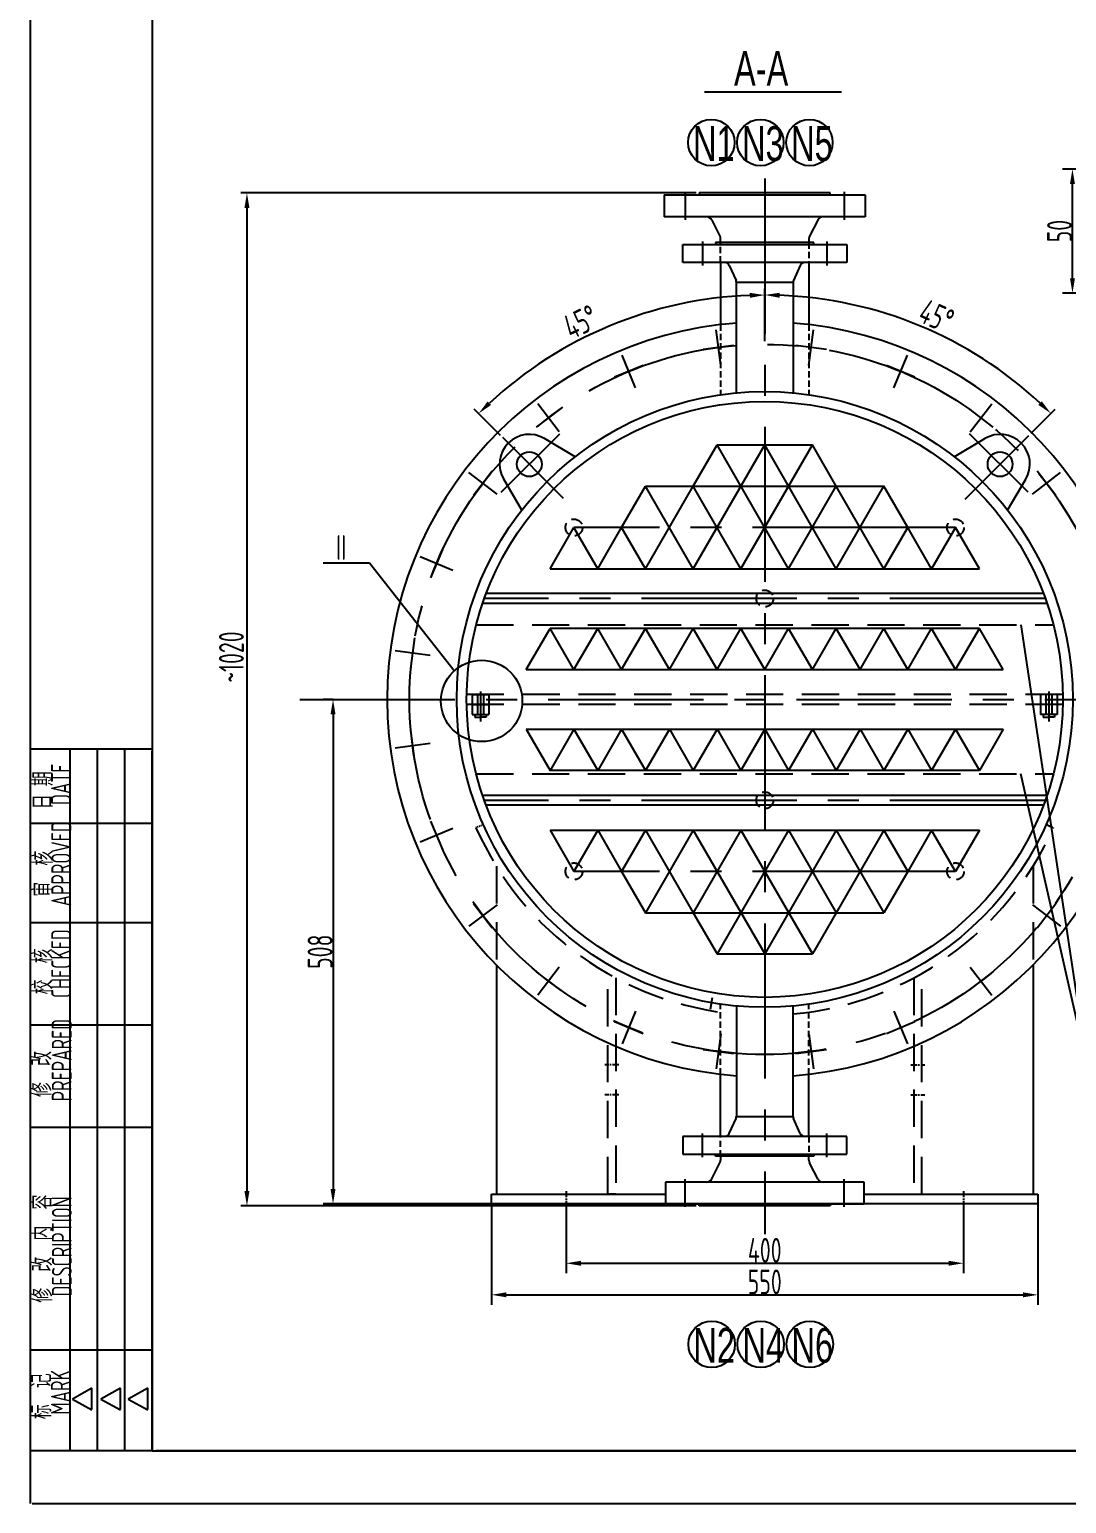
# Model space of a CAD drawing. Header units: millimetres. Extents: x 844 to 1685, y 626 to 1222.
# Drawn here: x 843.7 to 1052.4, y 626.1 to 922.9 of the extents above; entities that cross this region are included whole.
import ezdxf

# ---------------------------------------------------------------- set-up
doc = ezdxf.new("R2010")
doc.units = ezdxf.units.MM
for name, pattern in [('CENTER', [2, 1.25, -0.25, 0.25, -0.25]), ('CONTINOUS', [0]), ('DASHDOT-M', [36, 30, -3, 0, -3]), ('HIDDEN', [0.375, 0.25, -0.125])]:
    doc.linetypes.add(name, pattern=pattern)
for name, color, linetype in [('0_OL', 7, 'Continuous'), ('1', 1, 'DASHDOT-M'), ('4', 7, 'Continuous'), ('4_cen', 7, 'Continuous'), ('4_cen_s', 7, 'Continuous'), ('5_div', 5, 'Continuous'), ('7_dim', 232, 'Continuous'), ('pm_bz', 7, 'Continuous')]:
    doc.layers.add(name, color=color, linetype=linetype)
doc.styles.add('HZ', font='ascii.shx', dxfattribs={"width": 0.75, "bigfont": 'hztxt.shx'})
doc.styles.add('mark', font='cc.shx', dxfattribs={"width": 0.7, "bigfont": 'hztxt.shx'})
doc.styles.add('ROMANS', font='ascii.shx', dxfattribs={"width": 0.7, "bigfont": 'hztxt.shx'})
doc.dimstyles.new('tdm', dxfattribs={"dimtxt": 25, "dimasz": 15, "dimexe": 10, "dimexo": 0, "dimgap": 0.5, "dimtad": 1, "dimdec": 4, "dimdsep": 46, "dimtxsty": 'HZ', "dimcen": 0.5, "dimclrd": 7, "dimclre": 7, "dimclrt": 7, "dimadec": 0, "dimazin": 0, "dimtfac": 0.666657, "dimtdec": 4, "dimtmove": 2, "dimatfit": 3, "dimfxl": 0, "dimtolj": 1, "dimarcsym": 0})

# ---------------------------------------------------------------- blocks, each defined once
blk = doc.blocks.new('*D10')
at = {"layer": '7_dim', "color": 7, "linetype": 'CONTINOUS', "lineweight": -2, "ltscale": 10}
for p, q in [((1067.15, 894.81), (1051.62, 894.81)), ((1053.62, 872.81), (1053.62, 891.81)), ((1060.77, 869.81), (1051.62, 869.81))]:
    blk.add_line(p, q, dxfattribs=at)
at = {"layer": '7_dim', "color": 7, "linetype": 'CONTINOUS', "ltscale": 10}
for points in [[(1053.12, 891.81), (1054.12, 891.81), (1053.62, 894.81)], [(1053.12, 872.81), (1054.12, 872.81), (1053.62, 869.81)]]:
    blk.add_solid(points, dxfattribs=at)
at = {"layer": 'DEFPOINTS', "color": 0, "linetype": 'CONTINOUS', "ltscale": 10}
for p in [(1053.62, 894.81), (1067.15, 894.81), (1060.77, 869.81)]:
    blk.add_point(p, dxfattribs=at)
at = {"layer": '7_dim', "color": 7, "linetype": 'CONTINOUS', "ltscale": 10, "insert": (1051.02, 882.31), "char_height": 5, "attachment_point": 5, "rotation": 90, "style": 'HZ'}
blk.add_mtext('\\A1;50', dxfattribs=at)

msp = doc.modelspace()

# ---------------------------------------------------------------- linework, layer by layer
at = {"color": 1, "linetype": 'CENTER', "ltscale": 25}
for p, q in [((991.67829, 892.89573), (991.67829, 680.27011)), ((975.67829, 890.18891), (975.67829, 884.58891)), ((1007.67829, 890.18891), (1007.67829, 884.58891)), ((938.64528, 829.70821), (950.44759, 841.51052)), ((951.19338, 828.47382), (938.95869, 840.70851)), ((1032.032, 828.34262), (1044.83486, 841.14548)), ((1044.7113, 829.70821), (1032.90899, 841.51052)), ((977.27829, 814.30275), (991.67829, 839.24429)), ((996.47829, 814.30275), (982.07829, 839.24429)), ((986.87829, 814.30275), (1001.27829, 839.24429)), ((1006.07829, 814.30275), (991.67829, 839.24429)), ((967.67829, 814.30275), (977.27829, 830.93044)), ((977.27829, 814.30275), (967.67829, 830.93044)), ((986.87829, 814.30275), (977.27829, 830.93044)), ((977.27829, 830.93044), (1006.07829, 830.93044)), ((996.47829, 814.30275), (1006.07829, 830.93044)), ((1015.67829, 814.30275), (1006.07829, 830.93044)), ((1006.07829, 814.30275), (1015.67829, 830.93044)), ((948.47829, 814.30275), (953.27829, 822.6166)), ((958.07829, 814.30275), (953.27829, 822.6166)), ((962.87829, 822.6166), (953.27829, 822.6166)), ((967.67829, 814.30275), (962.87829, 822.6166)), ((1020.47829, 822.6166), (962.87829, 822.6166)), ((1015.67829, 814.30275), (1020.47829, 822.6166)), ((1030.07829, 822.6166), (1020.47829, 822.6166)), ((1030.07829, 822.6166), (1025.27829, 814.30275)), ((1034.87829, 814.30275), (1030.07829, 822.6166)), ((1048.13268, 808.30891), (935.22391, 808.30891)), ((953.27829, 793.98891), (948.47829, 802.30275)), ((953.27829, 793.98891), (958.07829, 802.30275)), ((962.87829, 793.98891), (958.07829, 802.30275)), ((962.87829, 793.98891), (958.07829, 802.30275)), ((962.87829, 793.98891), (958.07829, 802.30275)), ((962.87829, 793.98891), (967.67829, 802.30275)), ((972.47829, 793.98891), (967.67829, 802.30275)), ((972.47829, 793.98891), (967.67829, 802.30275)), ((972.47829, 793.98891), (967.67829, 802.30275)), ((972.47829, 793.98891), (977.27829, 802.30275)), ((982.07829, 793.98891), (977.27829, 802.30275)), ((982.07829, 793.98891), (977.27829, 802.30275)), ((982.07829, 793.98891), (977.27829, 802.30275)), ((982.07829, 793.98891), (986.87829, 802.30275)), ((991.67829, 793.98891), (986.87829, 802.30275)), ((991.67829, 793.98891), (986.87829, 802.30275)), ((991.67829, 793.98891), (996.47829, 802.30275)), ((1001.27829, 793.98891), (996.47829, 802.30275)), ((1001.27829, 793.98891), (1006.07829, 802.30275)), ((1010.87829, 793.98891), (1006.07829, 802.30275)), ((1010.87829, 793.98891), (1015.67829, 802.30275)), ((1020.47829, 793.98891), (1015.67829, 802.30275)), ((1020.47829, 793.98891), (1025.27829, 802.30275)), ((1030.07829, 793.98891), (1025.27829, 802.30275)), ((1030.07829, 793.98891), (1034.87829, 802.30275)), ((898.07829, 787.98891), (1085.27829, 787.98891)), ((934.47633, 789.5615), (934.47633, 783.53306)), ((1048.88026, 789.5615), (1048.88026, 783.53306)), ((953.27829, 781.98891), (948.47829, 773.67507)), ((953.27829, 781.98891), (958.07829, 773.67507)), ((962.87829, 781.98891), (958.07829, 773.67507)), ((962.87829, 781.98891), (958.07829, 773.67507)), ((962.87829, 781.98891), (958.07829, 773.67507)), ((962.87829, 781.98891), (967.67829, 773.67507)), ((972.47829, 781.98891), (967.67829, 773.67507)), ((972.47829, 781.98891), (967.67829, 773.67507)), ((972.47829, 781.98891), (967.67829, 773.67507)), ((972.47829, 781.98891), (977.27829, 773.67507)), ((982.07829, 781.98891), (977.27829, 773.67507)), ((982.07829, 781.98891), (977.27829, 773.67507)), ((982.07829, 781.98891), (977.27829, 773.67507)), ((982.07829, 781.98891), (986.87829, 773.67507)), ((991.67829, 781.98891), (986.87829, 773.67507)), ((991.67829, 781.98891), (986.87829, 773.67507)), ((991.67829, 781.98891), (996.47829, 773.67507)), ((1001.27829, 781.98891), (996.47829, 773.67507)), ((1001.27829, 781.98891), (1006.07829, 773.67507)), ((1010.87829, 781.98891), (1006.07829, 773.67507)), ((1010.87829, 781.98891), (1015.67829, 773.67507)), ((1020.47829, 781.98891), (1015.67829, 773.67507)), ((1020.47829, 781.98891), (1025.27829, 773.67507)), ((1030.07829, 781.98891), (1025.27829, 773.67507)), ((1030.07829, 781.98891), (1034.87829, 773.67507)), ((1048.13268, 767.66891), (935.22391, 767.66891)), ((948.47829, 761.67507), (953.27829, 753.36122)), ((958.07829, 761.67507), (953.27829, 753.36122)), ((967.67829, 761.67507), (962.87829, 753.36122)), ((977.27829, 761.67507), (967.67829, 745.04738)), ((967.67829, 761.67507), (977.27829, 745.04738)), ((977.27829, 761.67507), (991.67829, 736.73354)), ((986.87829, 761.67507), (977.27829, 745.04738)), ((996.47829, 761.67507), (982.07829, 736.73354)), ((986.87829, 761.67507), (1001.27829, 736.73354)), ((1006.07829, 761.67507), (991.67829, 736.73354)), ((996.47829, 761.67507), (1006.07829, 745.04738)), ((1006.07829, 761.67507), (1015.67829, 745.04738)), ((1015.67829, 761.67507), (1006.07829, 745.04738)), ((1015.67829, 761.67507), (1020.47829, 753.36122)), ((1030.07829, 753.36122), (1025.27829, 761.67507)), ((1034.87829, 761.67507), (1030.07829, 753.36122)), ((962.87829, 753.36122), (953.27829, 753.36122)), ((1020.47829, 753.36122), (962.87829, 753.36122)), ((1030.07829, 753.36122), (1020.47829, 753.36122)), ((977.27829, 745.04738), (1006.07829, 745.04738)), ((979.17829, 695.78891), (979.17829, 700.58891)), ((1004.17829, 695.78891), (1004.17829, 700.58891)), ((975.67829, 685.78891), (975.67829, 691.38891)), ((1007.67829, 685.78891), (1007.67829, 691.38891))]:
    msp.add_line(p, q, dxfattribs=at)
at = {"color": 7, "linetype": 'Continuous'}
for p, q in [((868.37194, 777.99355), (843.81965, 777.99355)), ((851.90155, 636.64079), (851.90155, 777.88236)), ((857.40155, 636.64079), (857.40155, 777.88236)), ((862.90155, 636.64079), (862.90155, 777.88236)), ((868.37193, 636.64079), (868.37193, 777.59929)), ((868.37193, 762.97328), (843.81965, 762.97328)), ((868.37193, 742.97328), (843.81965, 742.97328)), ((868.37193, 722.39331), (843.81965, 722.39331)), ((868.37193, 701.81332), (843.81965, 701.81332)), ((868.37193, 656.95888), (843.81965, 656.95888)), ((856.26773, 649.31729), (852.32502, 647.08477)), ((856.26773, 644.98357), (856.26773, 649.31729)), ((862.01466, 649.31729), (858.07195, 647.08477)), ((862.01466, 644.98357), (862.01466, 649.31729)), ((867.51016, 649.31729), (863.56745, 647.08477)), ((867.51016, 644.98357), (867.51016, 649.31729)), ((852.32502, 647.08477), (856.26773, 644.91791)), ((858.07195, 647.08477), (862.01466, 644.91791)), ((863.56745, 647.08477), (867.51016, 644.91791)), ((868.37193, 636.64079), (843.81965, 636.64079))]:
    msp.add_line(p, q, dxfattribs=at)
at = {"color": 1, "linetype": 'CENTER', "ltscale": 25}
msp.add_circle((991.67829, 787.98891), 71.5, dxfattribs=at)
at = {"layer": '0_OL', "color": 4}
for p, q in [((937.67829, 734.50994), (937.67829, 688.38891)), ((1045.67829, 734.50994), (1045.67829, 688.38891)), ((936.67829, 686.38891), (936.67829, 688.38891)), ((936.67829, 688.38891), (971.67829, 688.38891)), ((1046.67829, 686.38891), (936.67829, 686.38891)), ((961.67829, 688.38891), (960.07829, 688.38891)), ((1011.67829, 688.38891), (1046.67829, 688.38891)), ((1021.67829, 688.38891), (1023.27829, 688.38891)), ((1046.67829, 688.38891), (1046.67829, 686.38891))]:
    msp.add_line(p, q, dxfattribs=at)
at = {"layer": '1', "color": 7, "linetype": 'CONTINOUS', "ltscale": 10}
msp.add_line((844.25299, 626.06026), (1684.81965, 626.06026), dxfattribs=at)
at = {"layer": '4', "color": 7, "linetype": 'Continuous'}
msp.add_line((843.81965, 1222.07058), (843.81965, 626.06026), dxfattribs=at)
at = {"layer": '4', "color": 4, "linetype": 'Continuous'}
msp.add_line((1674.79179, 636.64049), (869.11111, 636.64049), dxfattribs=at)
msp.add_lwpolyline([(1674.79179, 636.64049), (1674.79179, 1211.98389), (868.37193, 1211.98389), (868.37193, 636.64079), (1674.80905, 636.64079)], dxfattribs=at)
at = {"layer": '4_cen', "color": 4}
msp.add_line((981.08575, 727.91564), (980.669, 725.5521), dxfattribs=at)
at = {"layer": '4_cen_s', "color": 0}
for p, q in [((979.17829, 880.18891), (979.17829, 875.38891)), ((1004.17829, 880.18891), (1004.17829, 875.38891))]:
    msp.add_line(p, q, dxfattribs=at)
at = {"layer": '5_div', "color": 4, "linetype": 'CONTINOUS', "ltscale": 10}
msp.add_line((979.57741, 910.36441), (1007.09673, 910.36441), dxfattribs=at)
at = {"layer": '5_div', "color": 4}
for p, q in [((985.41629, 859.28147), (979.27505, 858.47296)), ((1004.08154, 858.47296), (997.94029, 859.28147)), ((967.17779, 855.23151), (961.45506, 852.86108)), ((1021.90152, 852.86108), (1016.17879, 855.23151)), ((950.60896, 846.59908), (945.69474, 842.82827)), ((1037.66184, 842.82827), (1032.74762, 846.59908)), ((936.83893, 833.97246), (933.06812, 829.05824)), ((1050.28846, 829.05824), (1046.51765, 833.97246)), ((926.80612, 818.21214), (924.43569, 812.48941)), ((921.19424, 800.39216), (920.38573, 794.25091)), ((920.38573, 781.72691), (921.19424, 775.58567)), ((924.43569, 763.48841), (926.80612, 757.76568)), ((933.06812, 746.91958), (936.83893, 742.00536)), ((1046.51765, 742.00536), (1050.28846, 746.91958)), ((945.69474, 733.14955), (950.60896, 729.37874)), ((1032.74762, 729.37874), (1037.66184, 733.14955)), ((961.45506, 723.11674), (967.17779, 720.74631)), ((1016.17879, 720.74631), (1021.90152, 723.11674)), ((979.27505, 717.50486), (985.41629, 716.69635)), ((997.94029, 716.69635), (1004.08154, 717.50486))]:
    msp.add_line(p, q, dxfattribs=at)
at = {"layer": '5_div', "color": 7, "linetype": 'CONTINOUS', "ltscale": 10}
for p, q in [((898.07829, 787.98891), (906.78412, 787.98891)), ((904.78412, 787.98891), (902.78412, 787.98891)), ((904.78412, 784.98891), (904.78412, 689.38891)), ((936.67829, 686.38891), (902.78412, 686.38891)), ((936.67829, 686.38891), (936.67829, 666.08734)), ((951.67829, 685.78891), (951.67829, 672.44484)), ((1031.67829, 685.78891), (1031.67829, 672.44484)), ((1046.67829, 686.38891), (1046.67829, 666.08734)), ((954.67829, 674.44484), (1028.67829, 674.44484)), ((939.67829, 668.08734), (1043.67829, 668.08734))]:
    msp.add_line(p, q, dxfattribs=at)
at = {"layer": '5_div', "color": 0, "linetype": 'CONTINOUS', "ltscale": 10}
msp.add_line((1056.68741, 713.58795), (1043.23783, 772.98891), dxfattribs=at)
for centre in [(980.9257, 900.12776), (990.7998, 900.12776), (1000.6739, 900.12776), (980.99981, 658.11888), (990.8739, 658.11888), (1000.748, 658.11888)]:
    msp.add_circle(centre, 4.67597, dxfattribs=at)
at = {"layer": '5_div', "color": 7, "linetype": 'CONTINOUS', "ltscale": 10}
for points in [[(904.28412, 784.98891), (905.28412, 784.98891), (904.78412, 787.98891)], [(904.28412, 689.38891), (905.28412, 689.38891), (904.78412, 686.38891)], [(954.67829, 674.94484), (954.67829, 673.94484), (951.67829, 674.44484)], [(1028.67829, 674.94484), (1028.67829, 673.94484), (1031.67829, 674.44484)], [(939.67829, 668.58734), (939.67829, 667.58734), (936.67829, 668.08734)], [(1043.67829, 668.58734), (1043.67829, 667.58734), (1046.67829, 668.08734)]]:
    msp.add_solid(points, dxfattribs=at)
at = {"layer": '7_dim', "color": 0, "linetype": 'CONTINOUS', "ltscale": 10}
for p, q in [((977.85329, 889.98891), (886.20855, 889.98891)), ((887.45855, 886.98891), (887.45855, 688.98891)), ((991.67829, 860.11391), (991.67829, 870.68937)), ((991.67829, 860.11391), (991.67829, 870.67464)), ((938.51675, 841.15045), (933.21065, 846.45655)), ((1045.27681, 841.58743), (1050.15635, 846.46697)), ((912.12835, 815.41826), (902.76537, 815.41826)), ((929.19317, 793.7427), (912.12835, 815.41826)), ((1056.68741, 713.58795), (1043.31447, 802.98891)), ((932.79789, 788.98891), (936.15476, 788.98891)), ((932.79789, 788.98891), (932.79789, 786.98891)), ((932.79789, 786.98891), (932.79789, 784.98891)), ((932.79789, 786.98891), (936.15476, 786.98891)), ((932.79789, 786.98891), (936.15476, 786.98891)), ((933.86628, 788.98891), (933.86628, 786.98891)), ((933.86628, 786.98891), (933.86628, 784.98891)), ((935.08637, 788.98891), (935.08637, 786.98891)), ((935.08637, 786.98891), (935.08637, 784.98891)), ((936.15476, 788.98891), (936.15476, 786.98891)), ((936.15476, 786.98891), (936.15476, 784.98891)), ((1047.20182, 788.98891), (1047.20182, 786.98891)), ((1050.55869, 788.98891), (1047.20182, 788.98891)), ((1050.55869, 786.98891), (1047.20182, 786.98891)), ((1050.55869, 786.98891), (1047.20182, 786.98891)), ((1047.20182, 786.98891), (1047.20182, 784.98891)), ((1048.27021, 788.98891), (1048.27021, 786.98891)), ((1048.27021, 786.98891), (1048.27021, 784.98891)), ((1049.4903, 788.98891), (1049.4903, 786.98891)), ((1049.4903, 786.98891), (1049.4903, 784.98891)), ((1050.55869, 788.98891), (1050.55869, 786.98891)), ((1050.55869, 786.98891), (1050.55869, 784.98891)), ((932.79789, 784.98891), (936.15476, 784.98891)), ((933.33662, 784.98891), (933.33662, 784.39471)), ((933.33662, 784.39471), (934.47633, 784.39471)), ((935.61604, 784.39471), (934.47633, 784.39471)), ((935.61604, 784.98891), (935.61604, 784.39471)), ((1050.55869, 784.98891), (1047.20182, 784.98891)), ((1047.74054, 784.98891), (1047.74054, 784.39471)), ((1047.74054, 784.39471), (1048.88026, 784.39471)), ((1050.01997, 784.39471), (1048.88026, 784.39471)), ((1050.01997, 784.98891), (1050.01997, 784.39471)), ((977.85329, 685.98891), (886.20855, 685.98891))]:
    msp.add_line(p, q, dxfattribs=at)
at = {"layer": '7_dim', "color": 4}
for p, q in [((971.45187, 889.58891), (971.45187, 885.18891)), ((971.45187, 889.58891), (1011.90471, 889.58891)), ((978.47829, 889.98891), (978.47829, 889.58891)), ((1004.87829, 889.98891), (978.47829, 889.98891)), ((1004.87829, 889.58891), (1004.87829, 889.98891)), ((1011.90471, 889.58891), (1011.90471, 885.18891)), ((1011.90471, 885.18891), (971.45187, 885.18891)), ((981.00492, 884.50779), (982.67031, 881.30779)), ((1002.35166, 884.50779), (1000.68627, 881.30779)), ((975.17829, 879.58891), (1008.17829, 879.58891)), ((975.17829, 875.98891), (975.17829, 879.58891)), ((1001.57829, 879.98891), (981.77829, 879.98891)), ((981.77829, 879.98891), (981.77829, 879.58891)), ((982.78829, 879.98891), (982.78829, 880.78891)), ((1000.56829, 880.78891), (1000.56829, 879.98891)), ((1001.57829, 879.58891), (1001.57829, 879.98891)), ((1008.17829, 879.58891), (1008.17829, 875.98891)), ((1008.17829, 875.98891), (975.17829, 875.98891)), ((982.78829, 875.98891), (982.78829, 863.46717)), ((1000.56829, 875.98891), (1000.56829, 863.46717)), ((984.53706, 875.38005), (985.89862, 872.38005)), ((998.81953, 875.38005), (997.45796, 872.38005)), ((985.97829, 871.98891), (997.37829, 871.98891)), ((985.97829, 849.72634), (985.97829, 871.98891)), ((997.37829, 871.98891), (997.37829, 849.72634)), ((982.81216, 855.33385), (981.88222, 862.39745)), ((1000.54442, 855.33385), (1001.47436, 862.39745)), ((965.68411, 850.74441), (962.95767, 857.32663)), ((1017.67247, 850.74441), (1020.39892, 857.32663)), ((950.32753, 841.87828), (945.99037, 847.53056)), ((1033.02906, 841.87828), (1037.36621, 847.53056)), ((953.54647, 836.87617), (947.35177, 840.53224)), ((1029.81011, 836.87617), (1036.00481, 840.53224)), ((977.27829, 830.93044), (982.07829, 839.24429)), ((982.07829, 839.24429), (1001.27829, 839.24429)), ((1006.07829, 830.93044), (1001.27829, 839.24429)), ((937.78892, 829.33968), (932.13664, 833.67683)), ((942.79103, 826.12073), (939.13496, 832.31543)), ((1040.56555, 826.12073), (1044.22162, 832.31543)), ((1045.56766, 829.33968), (1051.21994, 833.67683)), ((962.87829, 822.6166), (967.67829, 830.93044)), ((967.67829, 830.93044), (977.27829, 830.93044)), ((1006.07829, 830.93044), (1015.67829, 830.93044)), ((1020.47829, 822.6166), (1015.67829, 830.93044)), ((958.07829, 814.30275), (962.87829, 822.6166)), ((1025.27829, 814.30275), (1020.47829, 822.6166)), ((928.92279, 813.98309), (922.34057, 816.70954)), ((948.47829, 814.30275), (1034.87829, 814.30275)), ((1047.76267, 809.30891), (935.59391, 809.30891)), ((1048.48267, 807.30891), (934.87391, 807.30891)), ((943.67829, 793.98891), (948.47829, 802.30275)), ((1034.87829, 802.30275), (948.47829, 802.30275)), ((1039.67829, 793.98891), (1034.87829, 802.30275)), ((924.33335, 796.85504), (917.26975, 797.78498)), ((943.67829, 793.98891), (1039.67829, 793.98891)), ((943.67829, 781.98891), (948.47829, 773.67507)), ((943.67829, 781.98891), (1039.67829, 781.98891)), ((1039.67829, 781.98891), (1034.87829, 773.67507)), ((924.33335, 779.12278), (917.26975, 778.19284)), ((1034.87829, 773.67507), (948.47829, 773.67507)), ((1048.48267, 768.66891), (934.87391, 768.66891)), ((1047.76267, 766.66891), (935.59391, 766.66891)), ((928.92279, 761.99473), (922.34057, 759.26829)), ((948.47829, 761.67507), (1034.87829, 761.67507)), ((958.07829, 761.67507), (962.87829, 753.36122)), ((1025.27829, 761.67507), (1020.47829, 753.36122)), ((962.87829, 753.36122), (967.67829, 745.04738)), ((1020.47829, 753.36122), (1015.67829, 745.04738)), ((937.78892, 746.63814), (932.13664, 742.30099)), ((1045.56766, 746.63814), (1051.21994, 742.30099)), ((967.67829, 745.04738), (977.27829, 745.04738)), ((977.27829, 745.04738), (982.07829, 736.73354)), ((1006.07829, 745.04738), (1001.27829, 736.73354)), ((1006.07829, 745.04738), (1015.67829, 745.04738)), ((982.07829, 736.73354), (1001.27829, 736.73354)), ((950.32753, 734.09954), (945.99037, 728.44726)), ((1033.02906, 734.09954), (1037.36621, 728.44726)), ((965.68411, 725.23341), (962.95767, 718.65119)), ((985.97829, 726.25148), (985.97829, 703.98891)), ((997.37829, 703.98891), (997.37829, 726.25148)), ((1017.67247, 725.23341), (1020.39892, 718.65119)), ((982.81216, 720.64397), (981.88222, 713.58037)), ((1000.54442, 720.64397), (1001.47436, 713.58037)), ((982.78829, 699.98891), (982.78829, 712.51065)), ((1000.56829, 699.98891), (1000.56829, 712.51065)), ((984.53706, 700.59777), (985.89862, 703.59777)), ((985.97829, 703.98891), (997.37829, 703.98891)), ((998.81953, 700.59777), (997.45796, 703.59777)), ((1008.17829, 699.98891), (975.17829, 699.98891)), ((975.17829, 699.98891), (975.17829, 696.38891)), ((1008.17829, 696.38891), (1008.17829, 699.98891)), ((975.17829, 696.38891), (1008.17829, 696.38891)), ((981.00492, 691.47003), (982.67031, 694.67003)), ((981.77829, 695.98891), (981.77829, 696.38891)), ((1001.57829, 695.98891), (981.77829, 695.98891)), ((982.78829, 695.98891), (982.78829, 695.18891)), ((1000.56829, 695.18891), (1000.56829, 695.98891)), ((1002.35166, 691.47003), (1000.68627, 694.67003)), ((1001.57829, 696.38891), (1001.57829, 695.98891)), ((971.67829, 690.78891), (971.67829, 686.38891)), ((1011.67829, 690.78891), (971.67829, 690.78891)), ((1011.67829, 686.38891), (1011.67829, 690.78891)), ((971.67829, 686.38891), (1011.67829, 686.38891)), ((978.47829, 685.98891), (978.47829, 686.38891)), ((1004.87829, 685.98891), (978.47829, 685.98891)), ((1004.87829, 686.38891), (1004.87829, 685.98891))]:
    msp.add_line(p, q, dxfattribs=at)
at = {"layer": '7_dim', "color": 0, "linetype": 'HIDDEN', "ltscale": 5}
for p, q in [((982.78829, 875.98891), (982.78829, 879.98891)), ((1000.56829, 879.98891), (1000.56829, 875.98891)), ((982.78829, 863.46717), (982.78829, 849.34824)), ((1000.56829, 863.46717), (1000.56829, 849.34824)), ((982.78829, 712.51065), (982.78829, 726.62958)), ((1000.56829, 712.51065), (1000.56829, 726.62958)), ((982.78829, 695.98891), (982.78829, 699.98891)), ((1000.56829, 699.98891), (1000.56829, 695.98891))]:
    msp.add_line(p, q, dxfattribs=at)
at = {"layer": '7_dim', "color": 0, "linetype": 'HIDDEN', "ltscale": 30}
for p, q in [((933.58354, 802.98891), (1049.77304, 802.98891)), ((1051.66996, 788.98891), (931.68663, 788.98891)), ((1051.66996, 786.98891), (931.68663, 786.98891)), ((933.58354, 772.98891), (1049.77304, 772.98891)), ((937.67829, 754.38891), (937.67829, 734.80347)), ((1045.67829, 754.38891), (1045.67829, 734.69521)), ((960.07829, 688.38891), (960.07829, 732.79471)), ((961.67829, 731.90897), (961.67829, 688.38891)), ((1021.67829, 731.90897), (1021.67829, 688.38891)), ((1023.27829, 688.38891), (1023.27829, 732.79471))]:
    msp.add_line(p, q, dxfattribs=at)
at = {"layer": '7_dim', "color": 0, "linetype": 'HIDDEN'}
for p, q in [((935.02134, 762.80977), (933.55922, 762.15998)), ((1048.33525, 762.80977), (1049.79736, 762.15998))]:
    msp.add_line(p, q, dxfattribs=at)
at = {"layer": '7_dim', "color": 0, "linetype": 'CENTER'}
for p, q in [((962.27829, 714.38891), (959.47829, 714.38891)), ((1021.07829, 714.38891), (1023.87829, 714.38891)), ((962.27829, 708.38891), (959.47829, 708.38891)), ((1021.07829, 708.38891), (1023.87829, 708.38891)), ((951.67829, 688.98891), (951.67829, 685.78891)), ((1031.67829, 688.98891), (1031.67829, 685.78891))]:
    msp.add_line(p, q, dxfattribs=at)
at = {"layer": '7_dim', "color": 4}
for centre, radius in [((991.67829, 787.98891), 62), ((991.67829, 787.98891), 60), ((991.67829, 787.98891), 60), ((944.30214, 835.36506), 2.5), ((1039.05445, 835.36506), 2.5)]:
    msp.add_circle(centre, radius, dxfattribs=at)
at = {"layer": '7_dim', "color": 0, "linetype": 'HIDDEN', "ltscale": 10}
for centre in [(953.27829, 822.6166), (1030.07829, 822.6166), (991.67829, 808.30891), (991.67829, 767.66891), (953.27829, 753.36122), (1030.07829, 753.36122)]:
    msp.add_circle(centre, 1.7, dxfattribs=at)
at = {"layer": '7_dim', "color": 0, "linetype": 'CONTINOUS', "ltscale": 10}
msp.add_circle((934.69976, 787.68537), 8.18619, dxfattribs=at)
at = {"layer": '7_dim', "color": 4}
for centre, radius, start, end in [((979.9229, 883.98891), 1.2, 25.6198353, 90), ((1003.43368, 883.98891), 1.2, 90, 154.3801647), ((981.58829, 880.78891), 1.2, 0, 25.6198353), ((1001.76829, 880.78891), 1.2, 154.3801647, 180), ((983.61673, 874.98891), 1, 23.025492, 90), ((999.73986, 874.98891), 1, 90, 156.974508), ((984.97829, 871.98891), 1, 0, 23.025492), ((998.37829, 871.98891), 1, 156.974508, 180), ((991.67829, 787.98891), 76, 94.3012223, 265.6987777), ((991.67829, 787.98891), 76, 274.3012223, 85.6987777), ((944.30214, 835.36506), 6, 59.451181, 210.548819), ((1039.05445, 835.36506), 6, 329.451181, 120.548819), ((984.97829, 703.98891), 1, 336.974508, 0), ((998.37829, 703.98891), 1, 180, 203.025492), ((983.61673, 700.98891), 1, 270, 336.974508), ((999.73986, 700.98891), 1, 203.025492, 270), ((981.58829, 695.18891), 1.2, 334.3801647, 0), ((1001.76829, 695.18891), 1.2, 180, 205.6198353), ((979.9229, 691.98891), 1.2, 270, 334.3801647), ((1003.43368, 691.98891), 1.2, 205.6198353, 270)]:
    msp.add_arc(centre, radius, start, end, dxfattribs=at)
at = {"layer": '7_dim', "color": 0, "linetype": 'CONTINOUS', "ltscale": 10}
for radius, start, end in [(81.43573, 92.110831, 132.889169), (81.45046, 47.1104492, 87.8895508)]:
    msp.add_arc((991.67829, 787.98891), radius, start, end, dxfattribs=at)
at = {"layer": '7_dim', "color": 0, "linetype": 'HIDDEN', "ltscale": 30}
for start, end in [(203.9610334, 264.8581017), (275.1418983, 336.0389666)]:
    msp.add_arc((991.67829, 787.98891), 63.6, start, end, dxfattribs=at)
at = {"layer": '7_dim', "color": 0, "linetype": 'CONTINOUS', "ltscale": 10}
for points in [[(886.95855, 886.98891), (887.95855, 886.98891), (887.45855, 889.98891)], [(988.66959, 869.86929), (988.68801, 868.86946), (991.67829, 869.42464)], [(994.66857, 868.88421), (994.68699, 869.88404), (991.67829, 869.43937)], [(936.60155, 847.29455), (935.90759, 848.01456), (934.09454, 845.57267)], [(1047.45942, 848.02498), (1046.76545, 847.30497), (1049.27246, 845.58308)], [(886.95855, 688.98891), (887.95855, 688.98891), (887.45855, 685.98891)]]:
    msp.add_solid(points, dxfattribs=at)

# ---------------------------------------------------------------- texts
at = {"style": 'ROMANS', "width": 0.75}
for s, p in [('DATE', (852.01991, 766.73121)), ('日 期', (848.41374, 765.88036)), ('APPROVED', (852.07612, 746.30284)), ('审  核', (848.41374, 748.27022)), ('CHECKED', (852.06611, 727.84798)), ('校  核', (848.32141, 728.59756)), ('PREPARED ', (852.17744, 707.04891)), ('修  改', (848.12377, 707.94135)), ('修  改  内  容', (848.25934, 666.51205)), ('DESCRIPTION', (852.20142, 667.75615)), ('标  记', (848.10304, 643.03497)), ('MARK', (851.98738, 643.93291))]:
    msp.add_text(s, height=4, rotation=90, dxfattribs=at).set_placement(p)
at = {"layer": '5_div', "color": 7, "linetype": 'CONTINOUS', "ltscale": 10, "insert": (902.18412, 737.18891), "char_height": 5, "attachment_point": 5, "rotation": 90, "style": 'HZ'}
msp.add_mtext('\\A1;508', dxfattribs=at)
at = {"layer": '5_div', "color": 7, "linetype": 'CONTINOUS', "ltscale": 10, "char_height": 5, "attachment_point": 5, "style": 'HZ'}
for s, insert in [('\\A1;400', (991.67829, 677.04484)), ('\\A1;550', (991.67829, 670.68734))]:
    msp.add_mtext(s, dxfattribs=dict(at, insert=insert))
at = {"layer": '7_dim', "color": 0, "linetype": 'CONTINOUS', "style": 'HZ', "width": 0.75}
msp.add_text('II', height=5, dxfattribs=at).set_placement((905.38602, 816.09269))
at = {"layer": '7_dim', "color": 0, "linetype": 'CONTINOUS', "ltscale": 10, "char_height": 5, "attachment_point": 5, "style": 'HZ'}
for s, insert, rotation in [('45°', (954.63394, 864.0036), 25.9814303), ('45°', (1026.24997, 865.17575), 335.872581), ('~1020', (884.33355, 796.52161), 90)]:
    msp.add_mtext(s, dxfattribs=dict(at, insert=insert, rotation=rotation))
at = {"layer": 'pm_bz', "color": 0, "style": 'mark', "width": 0.7}
for s, p in [('A-A', (985.49448, 911.56135)), ('N1', (977.23635, 896.43802)), ('N3', (987.11044, 896.43802)), ('N5', (996.98454, 896.43802)), ('N2', (977.31045, 654.42913)), ('N4', (987.18455, 654.42913)), ('N6', (997.05865, 654.42913))]:
    msp.add_text(s, height=7, dxfattribs=at).set_placement(p)

# ---------------------------------------------------------------- dimensions: what is measured, and where the dimension line sits
at = {"layer": '7_dim', "linetype": 'CONTINOUS', "ltscale": 10}
dim = msp.add_linear_dim(base=(1053.61506, 894.80583), p1=(1060.76664, 869.80583), p2=(1067.14566, 894.80583), angle=90, text='50', dimstyle='tdm', override={"dimscale": 0.2}, dxfattribs=at)
dim.commit()
dim.dimension.update_dxf_attribs({"geometry": '*D10', "text_midpoint": (1051.01506, 882.30583)})

doc.saveas('drawing.dxf')
